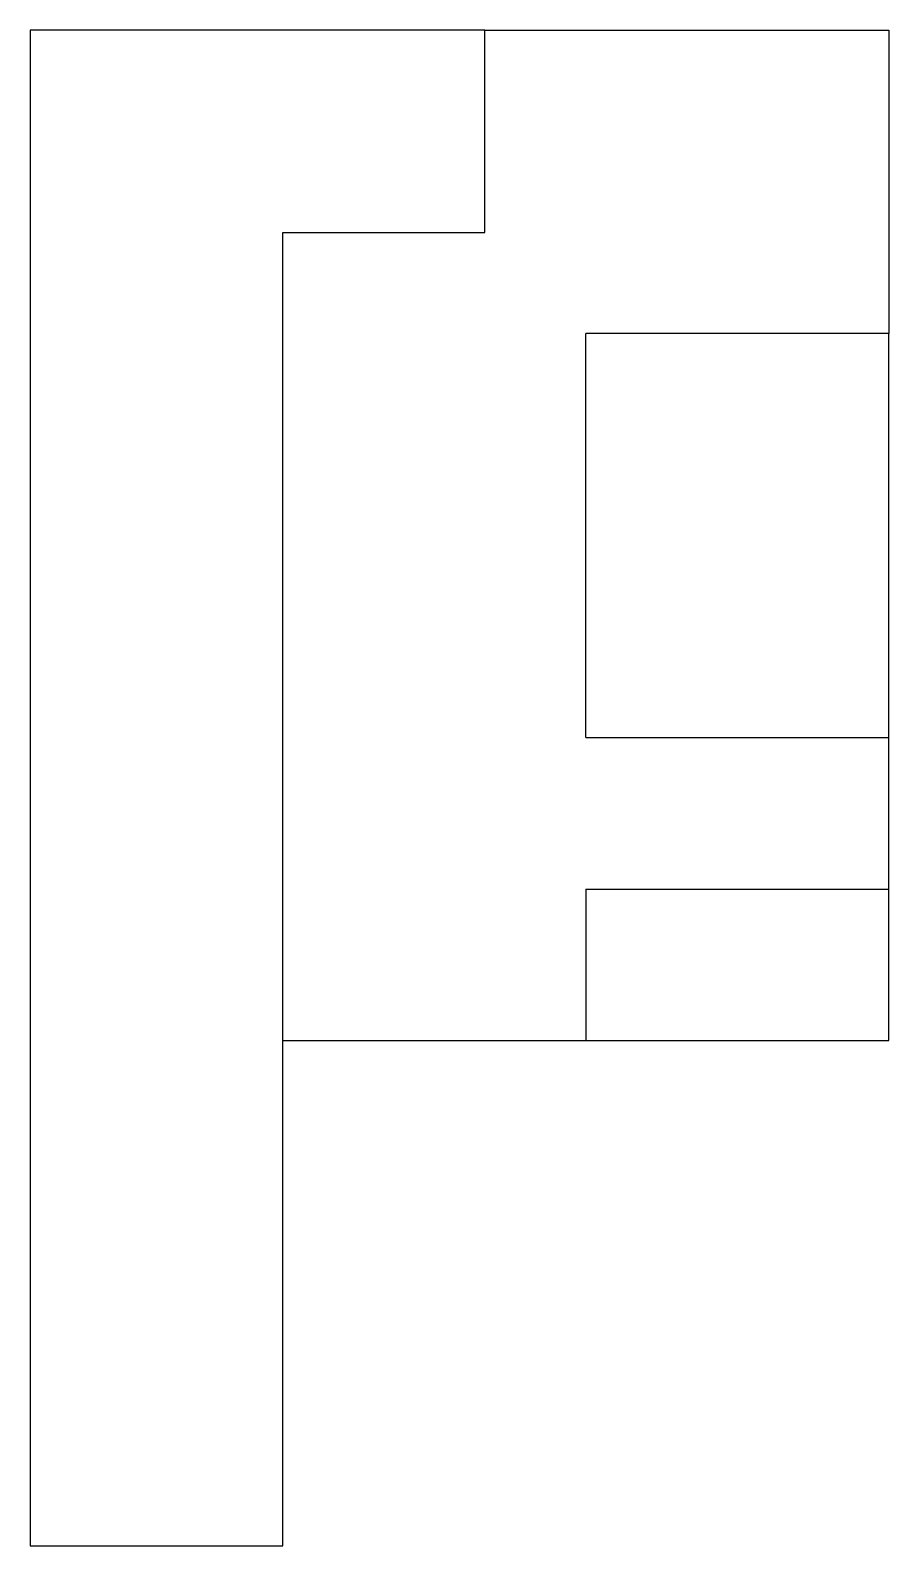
# Model space of a CAD drawing. Header units: millimetres. Extents: x -5 to 12, y -10 to 20.
import ezdxf

# ---------------------------------------------------------------- set-up
doc = ezdxf.new("R2010")
doc.units = ezdxf.units.MM

msp = doc.modelspace()

# ---------------------------------------------------------------- linework, layer by layer
for p, q in [((0, 20), (-5, 20)), ((-5, 20), (-5, 0)), ((4, 20), (0, 20)), ((4, 16), (4, 20)), ((4, 20), (12, 20)), ((12, 20), (12, 14)), ((0, 0), (0, 16)), ((0, 16), (4, 16)), ((12, 14), (6, 14)), ((6, 6), (6, 14)), ((12, 0), (12, 14)), ((6, 6), (12, 6)), ((6, 3), (6, 0)), ((6, 3), (12, 3)), ((-5, 0), (-5, -10)), ((0, 0), (12, 0)), ((0, -10), (0, 0)), ((-5, -10), (0, -10))]:
    msp.add_line(p, q)

doc.saveas('drawing.dxf')
